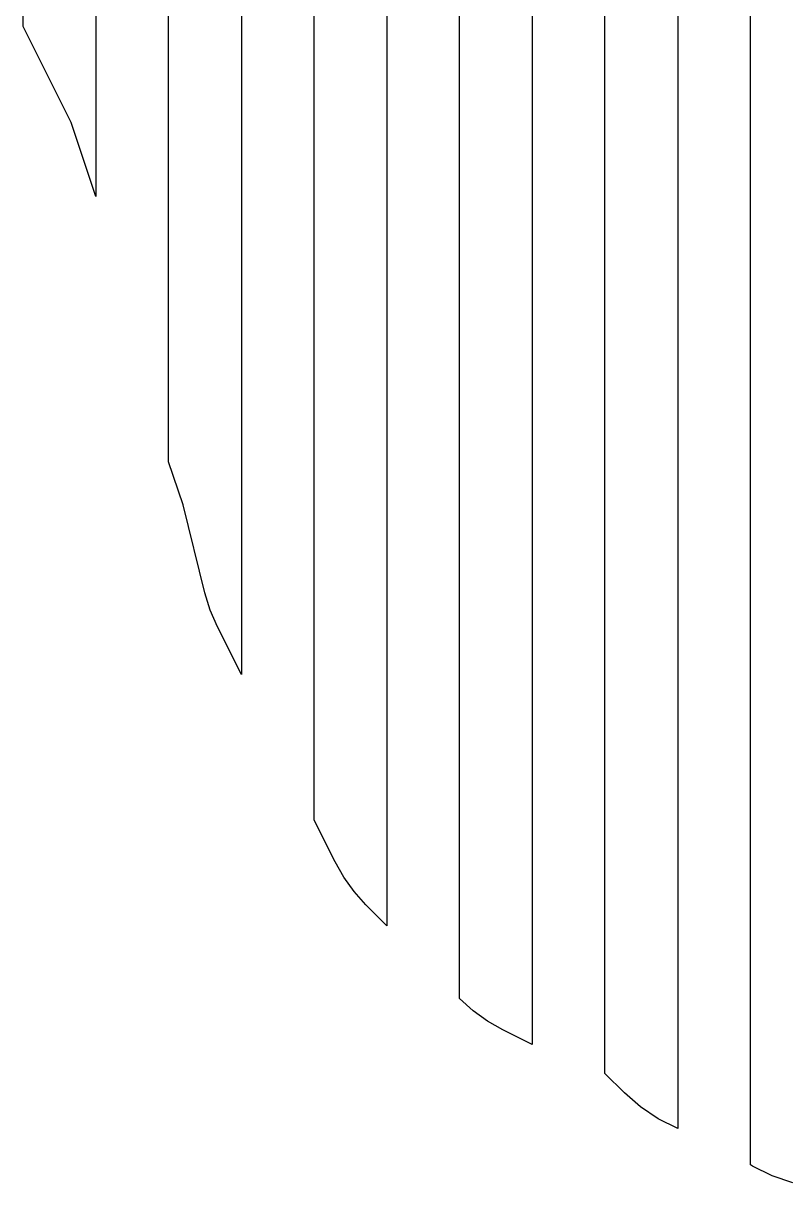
# Model space of a CAD drawing. Header units: millimetres. Extents: x -6 to 1890, y -8 to 898.
# Drawn here: x 1449.6 to 1491.6, y 593.6 to 657.3 of the extents above; entities that cross this region are included whole.
import ezdxf

# ---------------------------------------------------------------- set-up
doc = ezdxf.new("R2010")
doc.units = ezdxf.units.MM
doc.layers.add('PASSADAS_COMPLETAS', color=1, linetype='CONTINUOUS')
doc.layers.add('PECAS_2D', color=3, linetype='CONTINUOUS')

msp = doc.modelspace()

# ---------------------------------------------------------------- linework, layer by layer
at = {"layer": 'PASSADAS_COMPLETAS'}
for points in [[(1469.578, 705.858), (1469.578, 634.823), (1469.578, 633.532), (1469.578, 628.365), (1469.578, 627.074), (1469.578, 625.782), (1469.578, 624.491), (1469.578, 623.199), (1469.578, 621.908), (1469.578, 620.616), (1469.578, 619.325), (1469.578, 618.033), (1469.578, 607.701), (1468.432, 608.846), (1467.781, 609.571), (1467.209, 610.364), (1466.728, 611.211), (1465.578, 613.511), (1465.578, 626.414), (1465.578, 627.705), (1465.578, 628.995), (1465.578, 630.285), (1465.578, 631.576), (1465.578, 632.866), (1465.578, 634.156), (1465.578, 635.447), (1465.578, 636.737), (1465.578, 638.027), (1465.578, 640.608), (1465.578, 643.189), (1465.578, 647.06), (1465.578, 648.35), (1465.578, 708.997)], [(1477.578, 699.623), (1477.578, 616.712), (1477.578, 615.417), (1477.578, 614.121), (1477.578, 612.826), (1477.578, 611.53), (1477.578, 610.235), (1477.578, 608.939), (1477.578, 607.644), (1477.578, 601.166), (1475.968, 601.971), (1475.121, 602.453), (1474.328, 603.025), (1473.578, 603.701), (1473.578, 611.436), (1473.578, 612.725), (1473.578, 614.014), (1473.578, 615.303), (1473.578, 616.593), (1473.578, 617.882), (1473.578, 619.171), (1473.578, 620.46), (1473.578, 623.039), (1473.578, 624.328), (1473.578, 701.68)], [(1485.578, 688.46), (1485.578, 608.196), (1485.578, 606.901), (1485.578, 605.607), (1485.578, 604.312), (1485.578, 603.018), (1485.578, 601.723), (1485.578, 596.545), (1484.501, 597.079), (1483.524, 597.737), (1482.651, 598.505), (1481.578, 599.574), (1481.578, 604.737), (1481.578, 606.028), (1481.578, 607.318), (1481.578, 608.609), (1481.578, 609.9), (1481.578, 611.19), (1481.578, 613.772), (1481.578, 693.796)], [(1491.91, 593.563), (1490.767, 593.95), (1489.686, 594.486), (1489.578, 594.558), (1489.578, 599.715), (1489.578, 601.004), (1489.578, 602.293), (1489.578, 603.582), (1489.578, 604.871), (1489.578, 606.161), (1489.578, 607.45), (1489.578, 680.93)], [(1453.578, 662.022), (1453.578, 647.786), (1452.22, 651.861), (1449.578, 657.144), (1449.578, 667.47)], [(1461.578, 657.756), (1461.578, 656.462), (1461.578, 655.167), (1461.578, 653.873), (1461.578, 652.578), (1461.578, 651.284), (1461.578, 649.989), (1461.578, 648.695), (1461.578, 647.4), (1461.578, 646.106), (1461.578, 644.811), (1461.578, 643.517), (1461.578, 642.222), (1461.578, 640.928), (1461.578, 621.511), (1460.265, 624.138), (1459.869, 625.05), (1459.576, 626), (1458.368, 630.831), (1457.578, 633.201), (1457.578, 653.913), (1457.578, 655.208), (1457.578, 656.502), (1457.578, 657.797)]]:
    msp.add_lwpolyline(points, dxfattribs=at)
at = {"layer": 'PECAS_2D'}
for points in [[(1469.578, 705.858), (1469.578, 634.823), (1469.578, 633.532), (1469.578, 628.365), (1469.578, 627.074), (1469.578, 625.782), (1469.578, 624.491), (1469.578, 623.199), (1469.578, 621.908), (1469.578, 620.616), (1469.578, 619.325), (1469.578, 618.033), (1469.578, 607.701), (1468.432, 608.846), (1467.781, 609.571), (1467.209, 610.364), (1466.728, 611.211), (1465.578, 613.511), (1465.578, 626.414), (1465.578, 627.705), (1465.578, 628.995), (1465.578, 630.285), (1465.578, 631.576), (1465.578, 632.866), (1465.578, 634.156), (1465.578, 635.447), (1465.578, 636.737), (1465.578, 638.027), (1465.578, 640.608), (1465.578, 643.189), (1465.578, 647.06), (1465.578, 648.35), (1465.578, 708.997)], [(1477.578, 699.623), (1477.578, 616.712), (1477.578, 615.417), (1477.578, 614.121), (1477.578, 612.826), (1477.578, 611.53), (1477.578, 610.235), (1477.578, 608.939), (1477.578, 607.644), (1477.578, 601.166), (1475.968, 601.971), (1475.121, 602.453), (1474.328, 603.025), (1473.578, 603.701), (1473.578, 611.436), (1473.578, 612.725), (1473.578, 614.014), (1473.578, 615.303), (1473.578, 616.593), (1473.578, 617.882), (1473.578, 619.171), (1473.578, 620.46), (1473.578, 623.039), (1473.578, 624.328), (1473.578, 701.68)], [(1485.578, 688.46), (1485.578, 608.196), (1485.578, 606.901), (1485.578, 605.607), (1485.578, 604.312), (1485.578, 603.018), (1485.578, 601.723), (1485.578, 596.545), (1484.501, 597.079), (1483.524, 597.737), (1482.651, 598.505), (1481.578, 599.574), (1481.578, 604.737), (1481.578, 606.028), (1481.578, 607.318), (1481.578, 608.609), (1481.578, 609.9), (1481.578, 611.19), (1481.578, 613.772), (1481.578, 693.796)], [(1491.91, 593.563), (1490.767, 593.95), (1489.686, 594.486), (1489.578, 594.558), (1489.578, 599.715), (1489.578, 601.004), (1489.578, 602.293), (1489.578, 603.582), (1489.578, 604.871), (1489.578, 606.161), (1489.578, 607.45), (1489.578, 680.93)], [(1453.578, 662.022), (1453.578, 647.786), (1452.22, 651.861), (1449.578, 657.144), (1449.578, 667.47)], [(1461.578, 657.756), (1461.578, 656.462), (1461.578, 655.167), (1461.578, 653.873), (1461.578, 652.578), (1461.578, 651.284), (1461.578, 649.989), (1461.578, 648.695), (1461.578, 647.4), (1461.578, 646.106), (1461.578, 644.811), (1461.578, 643.517), (1461.578, 642.222), (1461.578, 640.928), (1461.578, 621.511), (1460.265, 624.138), (1459.869, 625.05), (1459.576, 626), (1458.368, 630.831), (1457.578, 633.201), (1457.578, 653.913), (1457.578, 655.208), (1457.578, 656.502), (1457.578, 657.797)]]:
    msp.add_lwpolyline(points, dxfattribs=at)

doc.saveas('drawing.dxf')
